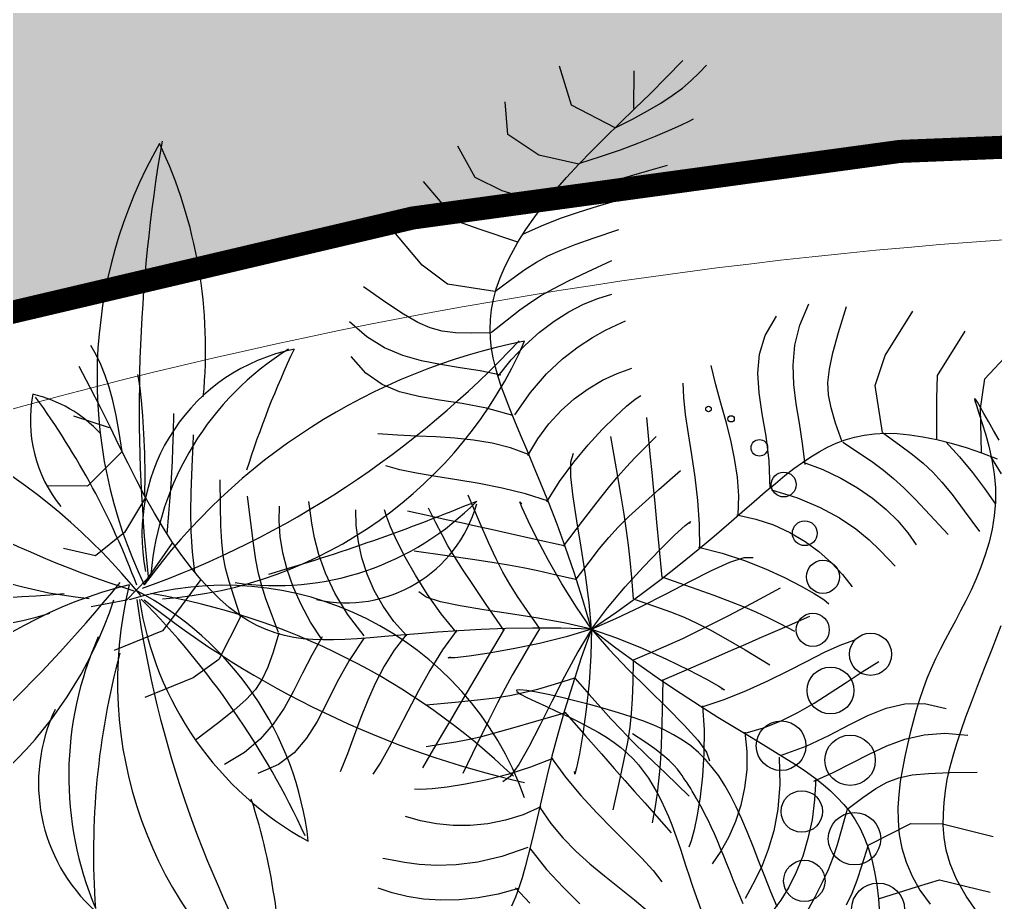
# Model space of a CAD drawing. Header units: millimetres. Extents: x -1030105 to 906887, y -616134 to 1220667.
# Drawn here: x -92935 to -90820, y 567696 to 569609 of the extents above; entities that cross this region are included whole.
import ezdxf

# ---------------------------------------------------------------- set-up
doc = ezdxf.new("R2010")
doc.units = ezdxf.units.MM
doc.header["$MEASUREMENT"] = 0
doc.linetypes.add('DASHED', pattern=[0.75, 0.5, -0.25])
doc.layers.add('A-Furniture', color=143, linetype='Continuous')
doc.layers.add('A-Tree', color=98, linetype='Continuous')
doc.layers.add('A-Wall', color=6, linetype='Continuous', lineweight=9)

# ---------------------------------------------------------------- blocks, each defined once
blk = doc.blocks.new('CAY8')
at = {"color": 0, "linetype": 'ByBlock'}
for p, q in [((-571.53, 468.72), (-562.77, 484.66)), ((-547.9, 478.76), (-544.18, 486.08)), ((-552.24, 471.48), (-547.9, 478.76)), ((-580.17, 453.55), (-571.53, 468.72)), ((-557.34, 464.08), (-552.24, 471.48)), ((-589.43, 438.98), (-596.9, 467.08)), ((-563.36, 456.44), (-557.34, 464.08)), ((-636.57, 428.62), (-653.56, 455.29)), ((-588.61, 439.06), (-580.17, 453.55)), ((-570.42, 448.43), (-563.36, 456.44)), ((-578.67, 439.91), (-570.42, 448.43)), ((-596.79, 425.17), (-588.61, 439.06)), ((-588.27, 430.76), (-578.67, 439.91)), ((-550.89, 436.1), (-545.65, 440.69)), ((-545.65, 440.69), (-542.85, 443.44)), ((-599.34, 420.83), (-588.27, 430.76)), ((-558.32, 429.97), (-550.89, 436.1)), ((-599.34, 420.83), (-636.57, 428.62)), ((-604.64, 411.79), (-596.79, 425.17)), ((-578.61, 414.36), (-567.65, 422.63)), ((-567.65, 422.63), (-558.32, 429.97)), ((-678.07, 393.78), (-686.88, 417.78)), ((-612.09, 398.83), (-604.64, 411.79)), ((-590.94, 405.48), (-578.61, 414.36)), ((-604.35, 396.3), (-590.94, 405.48)), ((-565.66, 395.62), (-552.83, 403.51)), ((-650.77, 384.91), (-678.07, 393.78)), ((-619.08, 386.22), (-612.09, 398.83)), ((-618.58, 387.12), (-604.35, 396.3)), ((-575.82, 389.41), (-565.66, 395.62)), ((-619.08, 386.22), (-650.77, 384.91)), ((-625.54, 373.86), (-619.08, 386.22)), ((-584.25, 384.33), (-575.82, 389.41)), ((-599.72, 375.35), (-591.9, 379.82)), ((-591.9, 379.82), (-584.25, 384.33)), ((-574.42, 372.1), (-565.38, 377.42)), ((-565.38, 377.42), (-558.25, 381.82)), ((-693.68, 355.05), (-712.89, 374.89)), ((-631.4, 361.69), (-625.54, 373.86)), ((-619.64, 364.29), (-608.65, 370.35)), ((-608.65, 370.35), (-599.72, 375.35)), ((-584.97, 365.88), (-574.42, 372.1)), ((-633.64, 356.6), (-619.64, 364.29)), ((-596.63, 358.8), (-584.97, 365.88)), ((-670.95, 350.68), (-693.68, 355.05)), ((-636.65, 349.74), (-631.4, 361.69)), ((-609.01, 350.91), (-596.63, 358.8)), ((-636.65, 349.74), (-670.95, 350.68)), ((-641.28, 338.06), (-636.65, 349.74)), ((-621.72, 342.22), (-609.01, 350.91)), ((-697.95, 318.68), (-731.26, 341.59)), ((-634.35, 332.78), (-621.72, 342.22)), ((-592.64, 334.37), (-576.03, 345.52)), ((-351.64, 306), (-340.15, 344.76)), ((-308.55, 301.69), (-297.06, 340.45)), ((-646.51, 322.62), (-634.35, 332.78)), ((-645.27, 326.71), (-641.28, 338.06)), ((-605.48, 325.54), (-592.64, 334.37)), ((-391.03, 313.6), (-390.43, 334.71)), ((-272.64, 308.87), (-259.72, 333.27)), ((-648.61, 315.72), (-645.27, 326.71)), ((-615.5, 318.17), (-605.48, 325.54)), ((-421.54, 311.33), (-419.15, 328.97)), ((-680.23, 317.46), (-697.95, 318.68)), ((-648.61, 315.72), (-680.23, 317.46)), ((-623.62, 311.45), (-615.5, 318.17)), ((-590.78, 307.61), (-574.94, 321)), ((-651.3, 305.16), (-648.61, 315.72)), ((-630.78, 304.52), (-623.62, 311.45)), ((-445.23, 296.57), (-440.7, 313.18)), ((-421.1, 295.19), (-421.54, 311.33)), ((-391.16, 297.27), (-391.03, 313.6)), ((-715.36, 279.03), (-748.67, 301.93)), ((-653.31, 295.07), (-651.3, 305.16)), ((-637.92, 296.57), (-630.78, 304.52)), ((-603.01, 297.09), (-590.78, 307.61)), ((-353.08, 281.6), (-351.64, 306)), ((-269.77, 285.9), (-272.64, 308.87)), ((-654.63, 285.5), (-653.31, 295.07)), ((-645.98, 286.75), (-637.92, 296.57)), ((-612.52, 288.53), (-603.01, 297.09)), ((-577.61, 290.05), (-567.95, 296.07)), ((-445.75, 281.34), (-445.23, 296.57)), ((-418.36, 280.16), (-421.1, 295.19)), ((-390.53, 284.53), (-391.16, 297.27)), ((-304.24, 284.47), (-308.55, 301.69)), ((-655.88, 274.22), (-645.98, 286.75)), ((-620.19, 281.01), (-612.52, 288.53)), ((-587.18, 282.69), (-577.61, 290.05)), ((-275.46, 291.78), (-276.22, 291.99)), ((-276.22, 291.99), (-275.57, 290.51)), ((-275.57, 290.51), (-273.44, 287.2)), ((-273.44, 290.06), (-275.46, 291.78)), ((-270.29, 287.04), (-273.44, 290.06)), ((-273.44, 287.2), (-270.09, 282.21)), ((-266.18, 282.92), (-270.29, 287.04)), ((-655.27, 276.49), (-654.63, 285.5)), ((-626.89, 273.62), (-620.19, 281.01)), ((-596.56, 274.03), (-587.18, 282.69)), ((-443.08, 266.85), (-445.75, 281.34)), ((-413.87, 265.87), (-418.36, 280.16)), ((-388.87, 274.17), (-390.53, 284.53)), ((-337.84, 247.95), (-353.08, 281.6)), ((-296.12, 253.86), (-304.24, 284.47)), ((-270.09, 282.21), (-265.84, 275.77)), ((-260.07, 253), (-269.77, 285.9)), ((-261.23, 277.9), (-266.18, 282.92)), ((-692.59, 270.12), (-715.36, 279.03)), ((-655.88, 274.22), (-692.59, 270.12)), ((-655.26, 267.99), (-655.27, 276.49)), ((-633.5, 265.45), (-626.89, 273.62)), ((-605.6, 264.08), (-596.56, 274.03)), ((-565.25, 267.87), (-558.04, 274.14)), ((-558.04, 274.14), (-552.38, 278.94)), ((-385.89, 265.01), (-388.87, 274.17)), ((-265.84, 275.77), (-261.02, 268.1)), ((-255.59, 272.19), (-261.23, 277.9)), ((-249.4, 265.97), (-255.59, 272.19)), ((-654.62, 259.95), (-655.26, 267.99)), ((-640.91, 255.59), (-633.5, 265.45)), ((-573.55, 259.87), (-565.25, 267.87)), ((-438.04, 252.48), (-443.08, 266.85)), ((-408.17, 251.93), (-413.87, 265.87)), ((-381.31, 255.85), (-385.89, 265.01)), ((-261.02, 268.1), (-255.94, 259.43)), ((-653.4, 252.3), (-654.62, 259.95)), ((-614.21, 252.85), (-605.6, 264.08)), ((-582.5, 249.94), (-573.55, 259.87)), ((-472.02, 249.74), (-479.48, 262.94)), ((-255.94, 259.43), (-250.94, 249.99)), ((-734.76, 243.92), (-754.65, 251.02)), ((-651.63, 244.98), (-653.4, 252.3)), ((-649.99, 243.12), (-640.91, 255.59)), ((-622.24, 240.38), (-614.21, 252.85)), ((-591.64, 237.84), (-582.5, 249.94)), ((-464.39, 236.88), (-472.02, 249.74)), ((-431.43, 237.58), (-438.04, 252.48)), ((-401.81, 237.97), (-408.17, 251.93)), ((-374.83, 245.49), (-381.31, 255.85)), ((-335.49, 248.07), (-326.73, 250.25)), ((-326.73, 250.25), (-317.22, 251.94)), ((-317.22, 251.94), (-307, 253.14)), ((-307, 253.14), (-296.12, 253.86)), ((-296.12, 253.86), (-284.64, 254.07)), ((-288.91, 253.99), (-275.49, 245.56)), ((-284.64, 254.07), (-272.61, 253.79)), ((-272.61, 253.79), (-260.07, 253)), ((-260.07, 253), (-247.08, 251.69)), ((-252.62, 252.25), (-240.98, 241.31)), ((-250.94, 249.99), (-246.34, 240)), ((-719.27, 238.75), (-734.76, 243.92)), ((-650.17, 242.56), (-664.97, 238.27)), ((-649.36, 237.93), (-651.63, 244.98)), ((-547.86, 238.09), (-537.98, 245.06)), ((-493.37, 233.62), (-496.72, 244.28)), ((-366.19, 232.74), (-374.83, 245.49)), ((-357.92, 238.81), (-351.02, 242.33)), ((-351.02, 242.33), (-343.57, 245.43)), ((-343.57, 245.43), (-335.49, 248.07)), ((-337.84, 247.95), (-322.86, 242.4)), ((-322.86, 242.4), (-311.03, 237.77)), ((-275.49, 245.56), (-262.61, 236.47)), ((-706.96, 235.41), (-719.27, 238.75)), ((-696.59, 233.79), (-706.96, 235.41)), ((-676.83, 235.32), (-686.96, 233.79)), ((-664.97, 238.27), (-676.83, 235.32)), ((-646.62, 231.1), (-649.36, 237.93)), ((-629.6, 226.66), (-622.24, 240.38)), ((-600.52, 223.34), (-591.64, 237.84)), ((-557.39, 229.96), (-547.86, 238.09)), ((-456.83, 224.18), (-464.39, 236.88)), ((-424.07, 221.54), (-431.43, 237.58)), ((-395.32, 223.6), (-401.81, 237.97)), ((-370.33, 230.53), (-364.33, 234.87)), ((-364.33, 234.87), (-357.92, 238.81)), ((-311.03, 237.77), (-301.26, 233.44)), ((-262.61, 236.47), (-250.42, 227.07)), ((-246.34, 240), (-242.46, 229.69)), ((-686.96, 233.79), (-696.59, 233.79)), ((-643.45, 224.42), (-646.62, 231.1)), ((-636.15, 211.74), (-629.6, 226.66)), ((-566.4, 220.71), (-557.39, 229.96)), ((-529.13, 222.62), (-525.8, 226.45)), ((-488.43, 221.32), (-493.37, 233.62)), ((-375.99, 225.81), (-370.33, 230.53)), ((-365.59, 232.73), (-350.93, 227.95)), ((-350.93, 227.95), (-339.26, 223.95)), ((-301.26, 233.44), (-292.46, 228.77)), ((-292.46, 228.77), (-283.56, 223.12)), ((-250.42, 227.07), (-239.08, 217.74)), ((-242.46, 229.69), (-239.57, 219.24)), ((-742.03, 214.2), (-758.06, 221.92)), ((-639.87, 217.81), (-643.45, 224.42)), ((-608.69, 206.22), (-600.52, 223.34)), ((-574.73, 210.37), (-566.4, 220.71)), ((-534.18, 215.52), (-529.13, 222.62)), ((-482.34, 207.59), (-488.43, 221.32)), ((-449.59, 211.47), (-456.83, 224.18)), ((-416.77, 203.72), (-424.07, 221.54)), ((-389.24, 208.43), (-395.32, 223.6)), ((-386.54, 215.29), (-381.36, 220.73)), ((-381.36, 220.73), (-375.99, 225.81)), ((-339.26, 223.95), (-329.45, 220.19)), ((-329.45, 220.19), (-320.35, 216.1)), ((-283.56, 223.12), (-273.46, 215.87)), ((-239.57, 219.24), (-237.62, 208.76)), ((-726.54, 209.63), (-742.03, 214.2)), ((-650.48, 212.03), (-666.16, 210.3)), ((-634.19, 213.12), (-650.48, 212.03)), ((-635.85, 211.17), (-639.87, 217.81)), ((-540.47, 205.58), (-534.18, 215.52)), ((-442.93, 198.57), (-449.59, 211.47)), ((-391.62, 209.41), (-386.54, 215.29)), ((-320.35, 216.1), (-310.83, 211.13)), ((-273.46, 215.87), (-261.09, 206.39)), ((-711.4, 207.6), (-726.54, 209.63)), ((-696.42, 207.45), (-711.4, 207.6)), ((-681.41, 208.56), (-696.42, 207.45)), ((-666.16, 210.3), (-681.41, 208.56)), ((-631.34, 204.34), (-635.85, 211.17)), ((-626.3, 197.21), (-631.34, 204.34)), ((-615.71, 186.24), (-608.69, 206.22)), ((-582.19, 198.96), (-574.73, 210.37)), ((-547.55, 193.22), (-540.47, 205.58)), ((-510.75, 195.28), (-516.83, 211.26)), ((-475.56, 192.61), (-482.34, 207.59)), ((-396.71, 203.02), (-391.62, 209.41)), ((-391.16, 209.87), (-374.94, 208.25)), ((-374.94, 208.25), (-359.63, 205.5)), ((-359.63, 205.5), (-345.28, 201.71)), ((-310.83, 211.13), (-299.75, 204.73)), ((-299.75, 204.73), (-285.96, 196.35)), ((-261.09, 206.39), (-245.35, 194.04)), ((-237.62, 208.76), (-236.5, 198.3)), ((-735.31, 187.11), (-749.7, 196.55)), ((-620.68, 189.63), (-626.3, 197.21)), ((-588.62, 186.54), (-582.19, 198.96)), ((-512.36, 187.84), (-505.94, 198.9)), ((-437.08, 185.3), (-442.93, 198.57)), ((-410.35, 183.49), (-416.77, 203.72)), ((-401.94, 196.02), (-396.71, 203.02)), ((-345.28, 201.71), (-331.95, 197)), ((-331.95, 197), (-319.69, 191.47)), ((-285.96, 196.35), (-268.33, 185.42)), ((-236.5, 198.3), (-236.12, 187.94)), ((-614.42, 181.47), (-620.68, 189.63)), ((-554.93, 178.85), (-547.55, 193.22)), ((-528.89, 166.65), (-539.81, 189.73)), ((-505.86, 182.43), (-510.75, 195.28)), ((-468.53, 176.58), (-475.56, 192.61)), ((-407.41, 188.32), (-401.94, 196.02)), ((-319.69, 191.47), (-308.55, 185.23)), ((-720.99, 181.91), (-735.31, 187.11)), ((-706.38, 179.97), (-720.99, 181.91)), ((-674.94, 182.01), (-691.15, 180.32)), ((-657.41, 184.05), (-674.94, 182.01)), ((-638.21, 185.48), (-657.41, 184.05)), ((-616.99, 185.33), (-638.21, 185.48)), ((-607.48, 172.6), (-614.42, 181.47)), ((-593.86, 173.12), (-588.62, 186.54)), ((-517.52, 178.71), (-512.36, 187.84)), ((-501.66, 171.37), (-505.86, 182.43)), ((-432.3, 171.5), (-437.08, 185.3)), ((-413.24, 179.85), (-407.41, 188.32)), ((-409.1, 182.55), (-387.93, 182.05)), ((-387.93, 182.05), (-369.12, 179.57)), ((-308.55, 185.23), (-298.6, 178.39)), ((-236.12, 187.94), (-236.37, 177.72)), ((-691.15, 180.32), (-706.38, 179.97)), ((-562.16, 162.91), (-554.93, 178.85)), ((-521.97, 170.32), (-517.52, 178.71)), ((-493.16, 160.01), (-480.82, 178.66)), ((-461.72, 159.69), (-468.53, 176.58)), ((-419.53, 170.52), (-413.24, 179.85)), ((-369.12, 179.57), (-352.59, 175.61)), ((-352.59, 175.61), (-338.25, 170.65)), ((-298.6, 178.39), (-289.88, 171.07)), ((-236.37, 177.72), (-237.13, 167.71)), ((-599.83, 162.89), (-607.48, 172.6)), ((-597.72, 158.75), (-593.86, 173.12)), ((-564.51, 162.63), (-564.23, 169.63)), ((-520.48, 148.74), (-528.89, 166.65)), ((-526.26, 161.5), (-521.97, 170.32)), ((-497.62, 160.72), (-501.66, 171.37)), ((-428.83, 157), (-432.3, 171.5)), ((-426.4, 160.23), (-419.53, 170.52)), ((-338.25, 170.65), (-326.04, 165.21)), ((-237.13, 167.71), (-238.31, 157.98)), ((-641.39, 159.02), (-655.72, 156.66)), ((-626.97, 160.48), (-641.39, 159.02)), ((-612.37, 160.76), (-626.97, 160.48)), ((-597.5, 159.58), (-612.37, 160.76)), ((-591.41, 152.2), (-599.83, 162.89)), ((-568.77, 145.81), (-562.16, 162.91)), ((-561.39, 151.48), (-564.51, 162.63)), ((-530.94, 151.07), (-526.26, 161.5)), ((-502.66, 145.44), (-493.16, 160.01)), ((-493.23, 149.13), (-497.62, 160.72)), ((-455.57, 142.13), (-461.72, 159.69)), ((-433.96, 148.92), (-426.4, 160.23)), ((-326.04, 165.21), (-315.87, 159.79)), ((-315.87, 159.79), (-307.68, 154.87)), ((-940.31, 145.77), (-946.12, 151.56)), ((-670.05, 153.71), (-684.47, 150.44)), ((-655.72, 156.66), (-670.05, 153.71)), ((-582.27, 140.45), (-591.41, 152.2)), ((-555.64, 136.98), (-561.39, 151.48)), ((-536.56, 137.86), (-530.94, 151.07)), ((-429.69, 156.95), (-414.82, 157.72)), ((-414.82, 157.72), (-400.44, 156.89)), ((-400.44, 156.89), (-386.64, 154.61)), ((-386.64, 154.61), (-373.49, 151.03)), ((-373.49, 151.03), (-361.08, 146.31)), ((-307.68, 154.87), (-301.37, 150.97)), ((-238.31, 157.98), (-239.79, 148.59)), ((-934.72, 139.39), (-940.31, 145.77)), ((-699.05, 147.16), (-713.91, 144.14)), ((-684.47, 150.44), (-699.05, 147.16)), ((-574.28, 127.96), (-568.77, 145.81)), ((-513.99, 134.64), (-520.48, 148.74)), ((-509.97, 133.73), (-502.66, 145.44)), ((-487.98, 135.23), (-493.23, 149.13)), ((-442.32, 136.6), (-433.96, 148.92)), ((-361.08, 146.31), (-349.5, 140.6)), ((-239.79, 148.59), (-241.49, 139.57)), ((-929.27, 132.25), (-934.72, 139.39)), ((-903.4, 136.14), (-905.16, 139.66)), ((-900.66, 129.73), (-903.4, 136.14)), ((-572.45, 127.52), (-582.27, 140.45)), ((-548.05, 119.93), (-555.64, 136.98)), ((-543.66, 120.67), (-536.56, 137.86)), ((-472.05, 129.07), (-466.16, 138.46)), ((-466.16, 138.46), (-463.08, 142.62)), ((-463.08, 142.62), (-463.64, 140.44)), ((-450.53, 124.11), (-455.57, 142.13)), ((-451.57, 123.27), (-442.32, 136.6)), ((-349.5, 140.6), (-338.82, 134.05)), ((-241.49, 139.57), (-243.31, 130.89)), ((-938.06, 120.19), (-950.52, 133.45)), ((-923.86, 124.17), (-929.27, 132.25)), ((-897.13, 120.78), (-900.66, 129.73)), ((-610.22, 129.13), (-628.39, 127.87)), ((-591.63, 129.56), (-610.22, 129.13)), ((-572.93, 128.77), (-591.63, 129.56)), ((-515.73, 123.7), (-509.97, 133.73)), ((-508.83, 122.97), (-513.99, 134.64)), ((-481.34, 117.67), (-487.98, 135.23)), ((-479.93, 115.54), (-472.05, 129.07)), ((-415.73, 126.57), (-408.98, 128.46)), ((-338.82, 134.05), (-329.14, 126.81)), ((-243.31, 130.89), (-245.22, 122.47)), ((-212.09, 109.65), (-210.11, 128.31)), ((-918.42, 114.98), (-923.86, 124.17)), ((-893.03, 109.64), (-897.13, 120.78)), ((-690.31, 121.87), (-701.49, 121.98)), ((-677.09, 122.77), (-690.31, 121.87)), ((-662.15, 124.32), (-677.09, 122.77)), ((-645.81, 126.14), (-662.15, 124.32)), ((-628.39, 127.87), (-645.81, 126.14)), ((-591.41, 118.34), (-594.41, 122.55)), ((-594.41, 122.55), (-592.51, 121.36)), ((-562.01, 113.35), (-572.45, 127.52)), ((-520.61, 114.13), (-515.73, 123.7)), ((-504.41, 112.37), (-508.83, 122.97)), ((-461.83, 108.96), (-451.57, 123.27)), ((-451.72, 125.14), (-433.05, 125.42)), ((-433.05, 125.42), (-414.74, 124.42)), ((-425.37, 120.15), (-415.73, 126.57)), ((-414.74, 124.42), (-397.34, 122.47)), ((-397.34, 122.47), (-381.4, 119.88)), ((-245.22, 122.47), (-247.14, 114.24)), ((-926.3, 107.28), (-938.06, 120.19)), ((-912.87, 104.49), (-918.42, 114.98)), ((-866.73, 103.18), (-870.26, 117.82)), ((-620.25, 99.32), (-634.17, 116.82)), ((-584.29, 109.84), (-591.41, 118.34)), ((-550.99, 97.82), (-562.01, 113.35)), ((-552.8, 98.34), (-543.66, 120.67)), ((-539.41, 101.13), (-548.05, 119.93)), ((-525.26, 103.83), (-520.61, 114.13)), ((-488.98, 98.99), (-479.93, 115.54)), ((-472.8, 95.08), (-481.34, 117.67)), ((-437.38, 110.21), (-425.37, 120.15)), ((-381.4, 119.88), (-367.46, 116.98)), ((-367.46, 116.98), (-356.06, 114.06)), ((-356.06, 114.06), (-347.75, 111.45)), ((-247.14, 114.24), (-249, 106.14)), ((-915.13, 94.78), (-926.3, 107.28)), ((-888.55, 96.66), (-893.03, 109.64)), ((-849.34, 97.83), (-851.31, 105.97)), ((-573.87, 98.17), (-584.29, 109.84)), ((-500.14, 101.5), (-504.41, 112.37)), ((-473.19, 93.68), (-461.83, 108.96)), ((-451.25, 97.72), (-437.38, 110.21)), ((-400.9, 93.94), (-382.33, 111.45)), ((-347.75, 111.45), (-343.07, 109.47)), ((-249, 106.14), (-250.76, 98.09)), ((-213.87, 93.1), (-212.09, 109.65)), ((-907.13, 92.54), (-912.87, 104.49)), ((-863.96, 91.6), (-866.73, 103.18)), ((-652.65, 89.67), (-661.18, 99.19)), ((-609.32, 85.79), (-620.25, 99.32)), ((-552.2, 98.62), (-576.33, 97.48)), ((-560.92, 84.44), (-573.87, 98.17)), ((-530.48, 81.38), (-539.41, 101.13)), ((-530.32, 91.6), (-525.26, 103.83)), ((-495.45, 88.97), (-500.14, 101.5)), ((-498.38, 80.51), (-488.98, 98.99)), ((-250.76, 98.09), (-252.33, 90.03)), ((-915.31, 93.97), (-944.35, 95.55)), ((-904.45, 82.71), (-915.13, 94.78)), ((-901.11, 78.94), (-907.13, 92.54)), ((-883.92, 82.19), (-888.55, 96.66)), ((-861.73, 82.01), (-863.96, 91.6)), ((-847.07, 87.58), (-849.34, 97.83)), ((-659.22, 93.5), (-676.3, 92.65)), ((-645.5, 94.17), (-659.22, 93.5)), ((-633.68, 94.75), (-645.5, 94.17)), ((-622.3, 95.3), (-633.68, 94.75)), ((-609.92, 95.89), (-622.3, 95.3)), ((-595.08, 96.6), (-609.92, 95.89)), ((-576.33, 97.48), (-595.08, 96.6)), ((-539.44, 80.85), (-550.99, 97.82)), ((-536.44, 76.24), (-530.32, 91.6)), ((-485.76, 77.45), (-473.19, 93.68)), ((-473.25, 95.56), (-449.19, 93.77)), ((-466.46, 83.68), (-451.25, 97.72)), ((-449.19, 93.77), (-430.65, 92.32)), ((-430.65, 92.32), (-416.35, 91.07)), ((-416.35, 91.07), (-404.99, 89.84)), ((-415.33, 80.4), (-400.9, 93.94)), ((-368.07, 85.52), (-354.75, 96.24)), ((-215.43, 78.34), (-213.87, 93.1)), ((-844.41, 75.63), (-847.07, 87.58)), ((-690.9, 84.46), (-693.52, 88.82)), ((-685.71, 77.47), (-690.9, 84.46)), ((-645.56, 81.94), (-652.65, 89.67)), ((-600.45, 75.22), (-609.32, 85.79)), ((-546.25, 69.8), (-560.92, 84.44)), ((-489.74, 73.42), (-495.45, 88.97)), ((-482.49, 69.09), (-466.46, 83.68)), ((-404.99, 89.84), (-395.27, 88.48)), ((-395.27, 88.48), (-385.92, 86.84)), ((-385.92, 86.84), (-375.64, 84.76)), ((-378.77, 76.91), (-368.07, 85.52)), ((-375.64, 84.76), (-363.14, 82.07)), ((-326.24, 80.84), (-317.13, 87.32)), ((-252.33, 90.03), (-253.68, 81.89)), ((-901.11, 78.94), (-920.03, 45.94)), ((-894.15, 71.11), (-904.45, 82.71)), ((-879.33, 66.59), (-883.92, 82.19)), ((-859.81, 73.35), (-861.73, 82.01)), ((-841.29, 62.35), (-844.41, 75.63)), ((-816.81, 58.6), (-822.28, 77.84)), ((-748.84, 72.89), (-751.65, 79.75)), ((-711.41, 71.43), (-714.98, 82.98)), ((-678.2, 68.41), (-685.71, 77.47)), ((-638.95, 75.11), (-645.56, 81.94)), ((-536.84, 75.82), (-553.39, 75.19)), ((-527.4, 62.34), (-539.44, 80.85)), ((-522.07, 61.47), (-530.48, 81.38)), ((-507.31, 61.22), (-498.38, 80.51)), ((-499.64, 60.28), (-485.76, 77.45)), ((-426.74, 69.87), (-415.33, 80.4)), ((-388, 69.49), (-378.77, 76.91)), ((-336.4, 72.34), (-326.24, 80.84)), ((-304.3, 65.52), (-294.06, 76.69)), ((-253.68, 81.89), (-254.73, 73.61)), ((-216.77, 65.09), (-215.43, 78.34)), ((-884.13, 60.01), (-894.15, 71.11)), ((-857.97, 64.53), (-859.81, 73.35)), ((-790.79, 52.1), (-798.63, 71.3)), ((-770.01, 59.2), (-772.76, 70.25)), ((-745.1, 64.09), (-748.84, 72.89)), ((-706.62, 59.85), (-711.41, 71.43)), ((-668.63, 57.86), (-678.2, 68.41)), ((-631.89, 68.31), (-638.95, 75.11)), ((-617.97, 69.86), (-637.61, 67.39)), ((-623.42, 60.63), (-631.89, 68.31)), ((-602.55, 71.68), (-617.97, 69.86)), ((-589.86, 72.98), (-602.55, 71.68)), ((-592.68, 66.64), (-600.45, 75.22)), ((-578.42, 73.91), (-589.86, 72.98)), ((-566.75, 74.6), (-578.42, 73.91)), ((-553.39, 75.19), (-566.75, 74.6)), ((-530.66, 55.35), (-546.25, 69.8)), ((-498.82, 54.94), (-482.49, 69.09)), ((-489.22, 73.18), (-472.71, 72.1)), ((-472.71, 72.1), (-459.52, 71.06)), ((-459.52, 71.06), (-448.29, 69.83)), ((-448.29, 69.83), (-437.69, 68.14)), ((-437.69, 68.14), (-426.36, 65.76)), ((-436.25, 61.35), (-426.74, 69.87)), ((-396.88, 62.36), (-388, 69.49)), ((-347.58, 62.31), (-336.4, 72.34)), ((-254.73, 73.61), (-255.5, 65.18)), ((-874.99, 50.22), (-879.33, 66.59)), ((-855.98, 54.49), (-857.97, 64.53)), ((-837.6, 48.13), (-841.29, 62.35)), ((-740.07, 53.73), (-745.1, 64.09)), ((-637.61, 67.39), (-662.93, 64.14)), ((-612.59, 51.21), (-623.42, 60.63)), ((-585.09, 59.04), (-592.68, 66.64)), ((-514.94, 42.21), (-527.4, 62.34)), ((-514.94, 42.21), (-522.07, 61.47)), ((-514.94, 42.21), (-507.31, 61.22)), ((-444.95, 53.87), (-436.25, 61.35)), ((-426.36, 65.76), (-412.97, 62.43)), ((-412.97, 62.43), (-396.17, 57.9)), ((-406.54, 54.61), (-396.88, 62.36)), ((-359.73, 51.23), (-347.58, 62.31)), ((-314.17, 54.29), (-304.3, 65.52)), ((-255.5, 65.18), (-256.01, 56.58)), ((-217.87, 53.03), (-216.77, 65.09)), ((-874.29, 49.47), (-884.13, 60.01)), ((-853.61, 42.16), (-855.98, 54.49)), ((-812.38, 43.65), (-816.81, 58.6)), ((-765.98, 47.82), (-770.01, 59.2)), ((-733.38, 42.15), (-740.07, 53.73)), ((-700.61, 48.42), (-706.62, 59.85)), ((-657.25, 46.4), (-668.63, 57.86)), ((-576.74, 51.44), (-585.09, 59.04)), ((-514.94, 42.21), (-530.66, 55.35)), ((-514.94, 42.21), (-499.64, 60.28)), ((-514.94, 42.21), (-498.82, 54.94)), ((-453.98, 46.46), (-444.95, 53.87)), ((-418.14, 45.31), (-406.54, 54.61)), ((-396.17, 57.9), (-374.63, 51.93)), ((-323.92, 43.18), (-314.17, 54.29)), ((-266.13, 50.3), (-251.48, 54.51)), ((-256.01, 56.58), (-256.28, 47.81)), ((-251.48, 54.51), (-234.29, 55.34)), ((-218.7, 41.88), (-217.87, 53.03)), ((-920.03, 45.94), (-950.64, 38.02)), ((-874.29, 49.47), (-882.84, 18.93)), ((-864.53, 39.51), (-874.29, 49.47)), ((-833.26, 33.37), (-837.6, 48.13)), ((-784.56, 37.21), (-790.79, 52.1)), ((-760.64, 36.22), (-765.98, 47.82)), ((-693.34, 37.31), (-700.61, 48.42)), ((-644.32, 34.6), (-657.25, 46.4)), ((-598.44, 39.14), (-612.59, 51.21)), ((-566.67, 42.85), (-576.74, 51.44)), ((-464.45, 38.12), (-453.98, 46.46)), ((-432.79, 33.57), (-418.14, 45.31)), ((-372.81, 39.59), (-359.73, 51.23)), ((-279.09, 43.29), (-266.13, 50.3)), ((-256.28, 47.81), (-256.32, 38.87)), ((-854.77, 30.18), (-864.53, 39.51)), ((-850.62, 26.47), (-853.61, 42.16)), ((-808.47, 31.85), (-812.38, 43.65)), ((-724.7, 29.72), (-733.38, 42.15)), ((-580.03, 23.55), (-598.44, 39.14)), ((-557, 39.53), (-578.54, 37.15)), ((-553.96, 32.28), (-566.67, 42.85)), ((-535.46, 41.39), (-557, 39.53)), ((-514.94, 42.21), (-537.94, 36.58)), ((-514.94, 42.21), (-535.46, 41.39)), ((-514.94, 42.21), (-532.29, 31.32)), ((-514.94, 42.21), (-520.5, 22.44)), ((-514.94, 42.21), (-516.69, 18.59)), ((-514.94, 42.21), (-509.94, 22.34)), ((-514.94, 42.21), (-497.85, 30.81)), ((-514.94, 42.21), (-494.5, 40.82)), ((-514.94, 42.21), (-493.02, 33.25)), ((-494.5, 40.82), (-473.39, 38.29)), ((-477.47, 27.89), (-464.45, 38.12)), ((-473.39, 38.29), (-452.92, 35.07)), ((-386.77, 27.89), (-372.81, 39.59)), ((-333.77, 32.36), (-323.92, 43.18)), ((-291.2, 34.05), (-279.09, 43.29)), ((-256.32, 38.87), (-256.15, 29.75)), ((-230.13, 36.54), (-212.62, 39.72)), ((-219.26, 31.36), (-218.7, 41.88)), ((-828.19, 18.44), (-833.26, 33.37)), ((-804.58, 22.05), (-808.47, 31.85)), ((-779.36, 25.52), (-784.56, 37.21)), ((-753.97, 24.54), (-760.64, 36.22)), ((-684.81, 26.69), (-693.34, 37.31)), ((-644.79, 32.27), (-651.36, 34.71)), ((-633.22, 31.8), (-644.79, 32.27)), ((-630.1, 23.03), (-644.32, 34.6)), ((-617.65, 32.79), (-633.22, 31.8)), ((-599.09, 34.74), (-617.65, 32.79)), ((-578.54, 37.15), (-599.09, 34.74)), ((-559.26, 30.85), (-578.97, 25.11)), ((-537.94, 36.58), (-559.26, 30.85)), ((-553.67, 31.77), (-558.19, 15.84)), ((-532.29, 31.32), (-550.86, 20.95)), ((-497.85, 30.81), (-479.34, 19.65)), ((-493.02, 33.25), (-472.41, 25.35)), ((-452.92, 35.07), (-434.38, 31.57)), ((-451.64, 18.47), (-432.79, 33.57)), ((-434.38, 31.57), (-419.08, 28.26)), ((-343.98, 22.04), (-333.77, 32.36)), ((-303.32, 23.16), (-291.2, 34.05)), ((-258.79, 23.89), (-245.34, 31.13)), ((-245.34, 31.13), (-230.13, 36.54)), ((-219.51, 21.36), (-219.26, 31.36)), ((-845.03, 21.49), (-854.77, 30.18)), ((-774.58, 15.91), (-779.36, 25.52)), ((-745.95, 12.89), (-753.97, 24.54)), ((-713.65, 16.79), (-724.7, 29.72)), ((-674.98, 16.73), (-684.81, 26.69)), ((-614.84, 12.27), (-630.1, 23.03)), ((-578.97, 25.11), (-597.14, 19.43)), ((-580.11, 24.21), (-586.48, 0.91)), ((-477.54, 27.31), (-473.47, 11.29)), ((-472.41, 25.35), (-453.09, 18.41)), ((-419.08, 28.26), (-408.33, 25.56)), ((-408.33, 25.56), (-403.42, 23.92)), ((-403.42, 23.92), (-405.67, 23.77)), ((-401.56, 16.62), (-386.77, 27.89)), ((-316.31, 11.2), (-303.32, 23.16)), ((-270.99, 15.2), (-258.79, 23.89)), ((-256.15, 29.75), (-255.8, 20.44)), ((-882.84, 18.93), (-899.71, -4.3)), ((-845.03, 21.49), (-856.53, -10.84)), ((-835.35, 13.48), (-845.03, 21.49)), ((-822.29, 3.73), (-828.19, 18.44)), ((-800.21, 13.1), (-804.58, 22.05)), ((-769.62, 7.25), (-774.58, 15.91)), ((-699.89, 3.72), (-713.65, 16.79)), ((-663.83, 7.61), (-674.98, 16.73)), ((-597.14, 19.43), (-613.85, 13.88)), ((-550.86, 20.95), (-569.32, 11.53)), ((-558.19, 15.84), (-561.76, 2.94)), ((-520.5, 22.44), (-525.39, 1.38)), ((-516.69, 18.59), (-517.83, -3.45)), ((-509.94, 22.34), (-505.82, 1.48)), ((-479.34, 19.65), (-460.51, 8.92)), ((-453.09, 18.41), (-435.05, 12.32)), ((-451.32, 19.05), (-445.59, -4.39)), ((-417.14, 6.26), (-401.56, 16.62)), ((-354.79, 12.38), (-343.98, 22.04)), ((-282.49, 5.48), (-270.99, 15.2)), ((-255.8, 20.44), (-255.28, 10.93)), ((-219.41, 11.78), (-219.51, 21.36)), ((-825.79, 6.17), (-835.35, 13.48)), ((-794.86, 3.85), (-800.21, 13.1)), ((-736.57, 1.39), (-745.95, 12.89)), ((-651.36, -0.51), (-663.83, 7.61)), ((-629.18, 8.53), (-643.18, 3.47)), ((-613.85, 13.88), (-629.18, 8.53)), ((-615.19, 13.81), (-621.71, -3.73)), ((-569.32, 11.53), (-586.37, 3.46)), ((-473.47, 11.29), (-470.37, -1.58)), ((-460.51, 8.92), (-442.47, -1.21)), ((-435.05, 12.32), (-418.27, 6.99)), ((-416.53, 7.71), (-410.5, -9.96)), ((-366.43, 3.56), (-354.79, 12.38)), ((-331, -1.25), (-316.31, 11.2)), ((-255.28, 10.93), (-254.58, 1.24)), ((-234.11, 3.3), (-218.54, 8.22)), ((-218.94, 2.56), (-219.41, 11.78)), ((-218.54, 8.22), (-198.28, 14.18)), ((-816.37, -0.4), (-825.79, 6.17)), ((-788, -6.85), (-794.86, 3.85)), ((-763.89, -1.56), (-769.62, 7.25)), ((-725.8, -9.84), (-736.57, 1.39)), ((-683.06, -9.12), (-699.89, 3.72)), ((-643.18, 3.47), (-655.94, -1.23)), ((-586.37, 3.46), (-600.69, -2.85)), ((-586.48, 0.91), (-591.43, -17.2)), ((-561.76, 2.94), (-564.71, -8.36)), ((-517.55, 2.03), (-531.54, -6.79)), ((-525.39, 1.38), (-529.78, -19.84)), ((-516.98, 2.14), (-503.23, -7.07)), ((-505.82, 1.48), (-502.57, -18.99)), ((-418.27, 6.99), (-402.73, 2.31)), ((-402.73, 2.31), (-388.42, -1.83)), ((-379.16, -4.22), (-366.43, 3.56)), ((-293.8, -4.89), (-282.49, 5.48)), ((-254.58, 1.24), (-253.58, -8.6)), ((-246.04, -1.23), (-234.11, 3.3)), ((-218.05, -6.4), (-218.94, 2.56)), ((-899.71, -4.3), (-925.26, -5.25)), ((-816.37, -0.4), (-827.79, -29.94)), ((-807.15, -6.22), (-816.37, -0.4)), ((-798.18, -11.25), (-807.15, -6.22)), ((-779.15, -20.14), (-788, -6.85)), ((-756.8, -11.65), (-763.89, -1.56)), ((-667.55, -5.51), (-678.13, -9.37)), ((-655.94, -1.23), (-667.55, -5.51)), ((-652.08, -0.04), (-657.8, -13.82)), ((-621.71, -3.73), (-627.05, -21.55)), ((-610.98, -6.99), (-615.91, -8.54)), ((-615.91, -8.54), (-614.18, -7.1)), ((-600.69, -2.85), (-610.98, -6.99)), ((-531.54, -6.79), (-542.82, -13.71)), ((-517.83, -3.45), (-518.46, -23.97)), ((-503.23, -7.07), (-492.06, -14.45)), ((-470.37, -1.58), (-468.08, -12.64)), ((-445.59, -4.39), (-441.23, -22.47)), ((-442.47, -1.21), (-426.3, -10.54)), ((-388.42, -1.83), (-375.33, -5.53)), ((-379.47, -3.41), (-374.15, -17.32)), ((-375.33, -5.53), (-363.43, -8.89)), ((-348.26, -13.6), (-331, -1.25)), ((-305.47, -15.51), (-293.8, -4.89)), ((-263.17, -11.67), (-255.37, -6.01)), ((-255.37, -6.01), (-246.04, -1.23)), ((-216.72, -15.18), (-218.05, -6.4)), ((-856.53, -10.84), (-867.7, -31.11)), ((-789.49, -15.47), (-798.18, -11.25)), ((-747.75, -24.14), (-756.8, -11.65)), ((-713.63, -20.68), (-725.8, -9.84)), ((-687.82, -12.8), (-696.76, -15.8)), ((-682.6, -10.61), (-689.29, -30.75)), ((-678.13, -9.37), (-687.82, -12.8)), ((-657.8, -13.82), (-662.04, -27.79)), ((-564.71, -8.36), (-567.36, -19.53)), ((-542.82, -13.71), (-552.63, -19.31)), ((-523.18, -14.94), (-533.8, -15.41)), ((-511.78, -14.61), (-523.18, -14.94)), ((-500.08, -14.44), (-511.78, -14.61)), ((-488.6, -14.45), (-500.08, -14.44)), ((-492.06, -14.45), (-482.22, -20.75)), ((-477.73, -14.63), (-488.6, -14.45)), ((-467.51, -15.04), (-477.73, -14.63)), ((-468.08, -12.64), (-466.4, -23.25)), ((-457.89, -15.72), (-467.51, -15.04)), ((-426.3, -10.54), (-413.13, -18.89)), ((-410.5, -9.96), (-405.79, -27.68)), ((-363.43, -8.89), (-352.61, -11.98)), ((-352.61, -11.98), (-342.75, -14.91)), ((-348.76, -15.08), (-342.69, -35.37)), ((-342.75, -14.91), (-333.74, -17.73)), ((-270.47, -18.87), (-263.17, -11.67)), ((-253.58, -8.6), (-252.12, -18.53)), ((-781.12, -18.86), (-789.49, -15.47)), ((-779.15, -20.14), (-786.6, -56.32)), ((-773.03, -21.47), (-781.12, -18.86)), ((-765.19, -23.35), (-773.03, -21.47)), ((-720.56, -22.34), (-727.94, -23.7)), ((-712.99, -20.57), (-720.56, -22.34)), ((-714.34, -18.39), (-718.33, -34.22)), ((-705.11, -18.39), (-712.99, -20.57)), ((-696.76, -15.8), (-705.11, -18.39)), ((-627.05, -21.55), (-631.47, -39.22)), ((-591.43, -17.2), (-595.35, -31.53)), ((-567.36, -19.53), (-570.04, -32.01)), ((-552.63, -19.31), (-562.2, -24.18)), ((-556.02, -17.59), (-558.57, -18.55)), ((-558.57, -18.55), (-558.03, -19.59)), ((-558.03, -19.59), (-554.73, -20.73)), ((-550.72, -16.75), (-556.02, -17.59)), ((-554.73, -20.73), (-549.19, -21.97)), ((-543.14, -16.01), (-550.72, -16.75)), ((-549.19, -21.97), (-541.91, -23.3)), ((-533.8, -15.41), (-543.14, -16.01)), ((-529.78, -19.84), (-533.84, -40.13)), ((-502.57, -18.99), (-500.16, -37.7)), ((-482.22, -20.75), (-472.42, -26.72)), ((-448.83, -16.71), (-457.89, -15.72)), ((-440.27, -18.07), (-448.83, -16.71)), ((-441.23, -22.47), (-438.01, -36.46)), ((-432.16, -19.83), (-440.27, -18.07)), ((-424.47, -22.05), (-432.16, -19.83)), ((-417.12, -24.76), (-424.47, -22.05)), ((-413.13, -18.89), (-404.05, -26.08)), ((-374.15, -17.32), (-370.5, -31.25)), ((-333.74, -17.73), (-325.47, -20.54)), ((-325.47, -20.54), (-317.81, -23.41)), ((-318.01, -25.97), (-305.47, -15.51)), ((-278.32, -28.22), (-270.47, -18.87)), ((-252.12, -18.53), (-250.07, -28.48)), ((-214.9, -23.87), (-216.72, -15.18)), ((-827.79, -29.94), (-834.43, -46.41)), ((-757.53, -24.55), (-765.19, -23.35)), ((-750.03, -25.13), (-757.53, -24.55)), ((-742.62, -25.15), (-750.03, -25.13)), ((-747.27, -24.49), (-747.77, -39.89)), ((-735.28, -24.65), (-742.62, -25.15)), ((-727.94, -23.7), (-735.28, -24.65)), ((-662.04, -27.79), (-665.11, -41.96)), ((-572.76, -28.91), (-585.55, -34.09)), ((-562.2, -24.18), (-572.76, -28.91)), ((-541.91, -23.3), (-533.38, -24.72)), ((-517.31, -25.46), (-537.83, -38.15)), ((-533.38, -24.72), (-524.12, -26.24)), ((-524.12, -26.24), (-514.62, -27.85)), ((-518.46, -23.97), (-518.68, -43.01)), ((-517.96, -25.33), (-497.77, -38.59)), ((-514.62, -27.85), (-505.4, -29.56)), ((-505.4, -29.56), (-496.85, -31.37)), ((-472.42, -26.72), (-461.38, -33.13)), ((-466.4, -23.25), (-465.17, -34.76)), ((-452.12, -30.96), (-462.91, -27.65)), ((-410.09, -28.02), (-417.12, -24.76)), ((-403.29, -31.86), (-410.09, -28.02)), ((-405.79, -27.68), (-402.27, -44.83)), ((-404.05, -26.08), (-400.17, -31.91)), ((-317.81, -23.41), (-310.65, -26.43)), ((-317.24, -23.7), (-313.76, -39.62)), ((-310.65, -26.43), (-303.88, -29.67)), ((-303.88, -29.67), (-297.38, -33.21)), ((-287.77, -40.39), (-278.32, -28.22)), ((-250.07, -28.48), (-247.27, -38.42)), ((-212.57, -32.55), (-214.9, -23.87)), ((-867.7, -31.11), (-892.5, -43.25)), ((-718.33, -34.22), (-721.53, -49.67)), ((-689.29, -30.75), (-693.87, -49.46)), ((-585.55, -34.09), (-601.8, -40.3)), ((-595.35, -31.53), (-598.61, -43.49)), ((-570.04, -32.01), (-573.08, -47.24)), ((-500.16, -37.7), (-498.59, -53.27)), ((-496.85, -31.37), (-489, -33.31)), ((-489, -33.31), (-481.77, -35.41)), ((-481.77, -35.41), (-475.08, -37.7)), ((-475.08, -37.7), (-468.85, -40.23)), ((-465.17, -34.76), (-464.2, -48.52)), ((-461.38, -33.13), (-447.84, -40.72)), ((-443.23, -34.14), (-452.12, -30.96)), ((-436.02, -37.15), (-443.23, -34.14)), ((-438.01, -36.46), (-435.66, -47.65)), ((-430.27, -39.96), (-436.02, -37.15)), ((-396.68, -36.3), (-403.29, -31.86)), ((-390.18, -41.4), (-396.68, -36.3)), ((-370.5, -31.25), (-368.4, -45.08)), ((-342.69, -35.37), (-339.24, -54.03)), ((-297.38, -33.21), (-291.15, -37.13)), ((-291.15, -37.13), (-285.17, -41.49)), ((-237.25, -37.75), (-213.6, -31.58)), ((-213.6, -31.58), (-173.19, -30.53)), ((-209.59, -41.32), (-212.57, -32.55)), ((-747.77, -39.89), (-748.62, -52.08)), ((-665.11, -41.96), (-667.3, -56.32)), ((-631.47, -39.22), (-635.21, -56.32)), ((-601.8, -40.3), (-622.74, -48.13)), ((-598.61, -43.49), (-601.6, -54.48)), ((-537.83, -38.15), (-553.67, -47.88)), ((-533.84, -40.13), (-537.72, -58.39)), ((-518.68, -43.01), (-518.56, -60.62)), ((-497.77, -38.59), (-482.07, -48.9)), ((-468.85, -40.23), (-463.02, -43.02)), ((-463.02, -43.02), (-457.49, -46.11)), ((-447.84, -40.72), (-430.5, -50.27)), ((-425.76, -42.55), (-430.27, -39.96)), ((-422.29, -44.87), (-425.76, -42.55)), ((-419.63, -46.91), (-422.29, -44.87)), ((-402.27, -44.83), (-399.8, -60.79)), ((-383.73, -47.17), (-390.18, -41.4)), ((-368.4, -45.08), (-367.73, -58.69)), ((-313.76, -39.62), (-311.65, -55.04)), ((-287.59, -40.95), (-287.61, -56.38)), ((-285.17, -41.49), (-279.44, -46.37)), ((-264.54, -62.65), (-237.25, -37.75)), ((-247.27, -38.42), (-243.56, -48.27)), ((-205.51, -50.35), (-209.59, -41.32)), ((-834.43, -46.41), (-866.51, -71.01)), ((-748.62, -52.08), (-750.3, -62.19)), ((-721.53, -49.67), (-724.59, -64.71)), ((-693.87, -49.46), (-697.34, -66.76)), ((-573.08, -47.24), (-576.8, -66.67)), ((-553.67, -47.88), (-565.99, -55.27)), ((-482.07, -48.9), (-469.65, -57.05)), ((-464.2, -48.52), (-463.31, -65.9)), ((-457.49, -46.11), (-452.19, -49.54)), ((-452.19, -49.54), (-447.06, -53.32)), ((-435.66, -47.65), (-433.95, -57.3)), ((-430.5, -50.27), (-408.11, -62.52)), ((-417.57, -48.62), (-419.63, -46.91)), ((-415.92, -50.01), (-417.57, -48.62)), ((-414.56, -51.14), (-415.92, -50.01)), ((-413.38, -52.12), (-414.56, -51.14)), ((-412.28, -53.04), (-413.38, -52.12)), ((-377.28, -53.65), (-383.73, -47.17)), ((-279.44, -46.37), (-273.96, -51.85)), ((-273.96, -51.85), (-268.71, -57.98)), ((-243.56, -48.27), (-238.81, -57.98)), ((-199.75, -59.8), (-205.51, -50.35)), ((-786.6, -56.32), (-802.1, -75.22)), ((-667.3, -56.32), (-668.91, -70.85)), ((-635.21, -56.32), (-638.52, -72.42)), ((-601.6, -54.48), (-604.71, -65.9)), ((-565.99, -55.27), (-575.9, -60.95)), ((-537.72, -58.39), (-541.59, -73.5)), ((-498.59, -53.27), (-497.83, -64.33)), ((-469.65, -57.05), (-459.29, -63.85)), ((-447.06, -53.32), (-442.09, -57.43)), ((-442.09, -57.43), (-437.25, -61.85)), ((-433.95, -57.3), (-432.62, -66.7)), ((-411.17, -54.01), (-412.28, -53.04)), ((-409.93, -55.12), (-411.17, -54.01)), ((-408.48, -56.48), (-409.93, -55.12)), ((-406.71, -58.17), (-408.48, -56.48)), ((-404.54, -60.28), (-406.71, -58.17)), ((-402, -62.8), (-404.54, -60.28)), ((-370.74, -60.88), (-377.28, -53.65)), ((-367.73, -58.69), (-368.39, -71.95)), ((-339.24, -54.03), (-337.9, -70.98)), ((-311.65, -55.04), (-310.82, -69.86)), ((-287.61, -56.38), (-287.81, -68.71)), ((-268.71, -57.98), (-263.7, -64.84)), ((-238.81, -57.98), (-232.85, -67.5)), ((-191.76, -69.85), (-199.75, -59.8)), ((-750.3, -62.19), (-753.27, -71.35)), ((-724.59, -64.71), (-728.17, -79.33)), ((-697.34, -66.76), (-700.75, -82.7)), ((-604.71, -65.9), (-608.3, -79.16)), ((-584.55, -65.57), (-593.09, -69.74)), ((-575.9, -60.95), (-584.55, -65.57)), ((-576.8, -66.67), (-581.53, -91.75)), ((-517.34, -62.05), (-532.29, -73.24)), ((-518.91, -61.91), (-504.24, -73.53)), ((-518.56, -60.62), (-518.21, -76.84)), ((-497.87, -69.5), (-498.71, -67.41)), ((-497.83, -64.33), (-497.87, -69.5)), ((-463.31, -65.9), (-462.34, -88.23)), ((-459.29, -63.85), (-449.77, -70.09)), ((-437.25, -61.85), (-432.56, -66.54)), ((-432.62, -66.7), (-431.43, -77.13)), ((-432.56, -66.54), (-428.01, -71.48)), ((-399.13, -65.72), (-402, -62.8)), ((-399.8, -60.79), (-398.26, -74.95)), ((-395.98, -69), (-399.13, -65.72)), ((-364.06, -68.89), (-370.74, -60.88)), ((-264.54, -62.65), (-265.19, -78.6)), ((-263.7, -64.84), (-258.92, -72.51)), ((-232.85, -67.5), (-225.55, -76.75)), ((-802.1, -75.22), (-834.18, -99.82)), ((-753.27, -71.35), (-758.02, -80.71)), ((-668.91, -70.85), (-670.26, -85.57)), ((-638.52, -72.42), (-641.67, -87.11)), ((-602.63, -74.09), (-614.32, -79.27)), ((-593.09, -69.74), (-602.63, -74.09)), ((-532.29, -73.24), (-547.68, -83.2)), ((-541.59, -73.5), (-545.62, -84.35)), ((-504.24, -73.53), (-488.95, -84.12)), ((-449.77, -70.09), (-439.86, -76.57)), ((-428.01, -71.48), (-423.6, -76.62)), ((-398.26, -74.95), (-397.51, -86.69)), ((-392.61, -72.63), (-395.98, -69)), ((-389.06, -76.57), (-392.61, -72.63)), ((-368.39, -71.95), (-370.24, -84.73)), ((-357.19, -77.67), (-364.06, -68.89)), ((-337.9, -70.98), (-338.18, -86.14)), ((-310.82, -69.86), (-311.18, -84)), ((-287.81, -68.71), (-288.35, -79.21)), ((-258.92, -72.51), (-254.38, -81.03)), ((-219.43, -83.31), (-204.38, -73.89)), ((-204.38, -73.89), (-163.97, -72.84)), ((-180.97, -80.69), (-191.76, -69.85)), ((-758.02, -80.71), (-765.01, -91.38)), ((-728.17, -79.33), (-732.94, -93.53)), ((-700.75, -82.7), (-705.12, -97.3)), ((-608.3, -79.16), (-612.78, -95.67)), ((-518.21, -76.84), (-517.73, -91.73)), ((-439.86, -76.57), (-428.36, -84.09)), ((-431.43, -77.13), (-430.12, -89.85)), ((-423.6, -76.62), (-419.31, -81.95)), ((-419.31, -81.95), (-415.16, -87.42)), ((-385.37, -80.81), (-389.06, -76.57)), ((-381.61, -85.31), (-385.37, -80.81)), ((-350.12, -87.07), (-357.19, -77.67)), ((-288.35, -79.21), (-289.43, -89.12)), ((-265.19, -78.6), (-265.94, -91.29)), ((-254.38, -81.03), (-250.07, -90.37)), ((-225.55, -76.75), (-216.77, -85.57)), ((-166.83, -92.49), (-180.97, -80.69)), ((-670.26, -85.57), (-671.65, -100.46)), ((-641.67, -87.11), (-644.9, -99.97)), ((-547.68, -83.2), (-562.9, -91.84)), ((-545.62, -84.35), (-549.96, -89.85)), ((-488.95, -84.12), (-473.51, -93.78)), ((-428.36, -84.09), (-414.05, -93.45)), ((-415.16, -87.42), (-411.12, -93.01)), ((-397.51, -86.69), (-397.42, -95.4)), ((-377.79, -90.06), (-381.61, -85.31)), ((-373.95, -95.01), (-377.79, -90.06)), ((-370.24, -84.73), (-373.17, -96.91)), ((-342.85, -96.9), (-350.12, -87.07)), ((-338.18, -86.14), (-339.58, -99.44)), ((-311.18, -84), (-312.65, -97.37)), ((-289.43, -89.12), (-291.21, -99.71)), ((-250.07, -90.37), (-246.03, -100.5)), ((-246.03, -100.5), (-219.43, -83.31)), ((-216.77, -85.57), (-206.4, -93.79)), ((-765.01, -91.38), (-774.71, -104.52)), ((-732.94, -93.53), (-739.56, -107.29)), ((-705.12, -97.3), (-711.47, -110.59)), ((-562.9, -91.84), (-577.32, -99.12)), ((-517.73, -91.73), (-517.2, -105.32)), ((-473.51, -93.78), (-458.4, -102.62)), ((-411.12, -93.01), (-407.18, -98.69)), ((-397.42, -95.4), (-397.87, -100.46)), ((-373.17, -96.91), (-377.07, -108.35)), ((-370.06, -100.12), (-373.95, -95.01)), ((-335.38, -106.97), (-342.85, -96.9)), ((-312.65, -97.37), (-315.14, -109.88)), ((-265.94, -91.29), (-267.04, -101.92)), ((-774.71, -104.52), (-787.6, -121.24)), ((-671.65, -100.46), (-673.37, -115.52)), ((-644.9, -99.97), (-648.45, -110.56)), ((-590.31, -104.97), (-601.25, -109.31)), ((-577.32, -99.12), (-590.31, -104.97)), ((-516.47, -100.73), (-528.04, -110.09)), ((-517.2, -105.32), (-516.71, -117.68)), ((-517.14, -101.27), (-505.8, -110.97)), ((-458.4, -102.62), (-444.11, -110.75)), ((-407.18, -98.69), (-403.31, -104.44)), ((-403.31, -104.44), (-399.5, -110.23)), ((-366.13, -105.34), (-370.06, -100.12)), ((-362.15, -110.64), (-366.13, -105.34)), ((-339.58, -99.44), (-341.6, -110.78)), ((-291.21, -99.71), (-293.87, -112.23)), ((-267.04, -101.92), (-268.77, -111.73)), ((-246.03, -100.5), (-242.28, -111.35)), ((-739.56, -107.29), (-748.69, -120.61)), ((-711.47, -110.59), (-720.85, -122.6)), ((-609.5, -112.08), (-614.45, -113.22)), ((-601.25, -109.31), (-609.5, -112.08)), ((-528.04, -110.09), (-540.17, -117.87)), ((-505.8, -110.97), (-493.82, -119.32)), ((-444.11, -110.75), (-431.11, -118.28)), ((-399.5, -110.23), (-395.71, -116.04)), ((-358.13, -115.96), (-362.15, -110.64)), ((-341.6, -110.78), (-343.74, -120.09)), ((-327.71, -117.08), (-335.38, -106.97)), ((-315.14, -109.88), (-318.57, -121.46)), ((-293.87, -112.23), (-297.59, -127.93)), ((-748.69, -120.61), (-760.98, -133.48)), ((-540.17, -117.87), (-552.67, -124.14)), ((-516.71, -117.68), (-516.32, -128.93)), ((-493.82, -119.32), (-481.3, -126.62)), ((-431.11, -118.28), (-419.88, -125.32)), ((-395.71, -116.04), (-391.92, -121.85)), ((-354.06, -121.26), (-358.13, -115.96)), ((-343.74, -120.09), (-345.5, -127.3)), ((-319.86, -127.05), (-327.71, -117.08)), ((-720.85, -122.6), (-734.27, -133.37)), ((-552.67, -124.14), (-565.41, -128.97)), ((-481.3, -126.62), (-468.32, -133.14)), ((-419.88, -125.32), (-410.91, -131.98)), ((-391.92, -121.85), (-388.11, -127.62)), ((-388.11, -127.62), (-384.26, -133.33)), ((-349.95, -126.5), (-354.06, -121.26)), ((-345.78, -131.64), (-349.95, -126.5)), ((-318.57, -121.46), (-322.84, -132.02)), ((-603.44, -135.61), (-615.53, -135.44)), ((-590.95, -134.64), (-603.44, -135.61)), ((-578.22, -132.45), (-590.95, -134.64)), ((-565.41, -128.97), (-578.22, -132.45)), ((-518.08, -133.54), (-535.49, -145.58)), ((-516.51, -133.56), (-499.43, -146.16)), ((-516.32, -128.93), (-516.05, -139.2)), ((-468.32, -133.14), (-454.99, -139.17)), ((-384.26, -133.33), (-380.33, -138.97)), ((-516.05, -139.2), (-515.95, -148.64)), ((-454.99, -139.17), (-441.41, -145)), ((-380.33, -138.97), (-376.35, -144.5)), ((-535.49, -145.58), (-552.17, -154.63)), ((-515.95, -148.64), (-516.07, -157.38)), ((-499.43, -146.16), (-483.05, -156.28)), ((-441.41, -145), (-427.68, -150.92)), ((-552.17, -154.63), (-567.88, -161.14)), ((-516.07, -157.38), (-516.43, -165.55)), ((-483.05, -156.28), (-467.67, -164.94)), ((-427.68, -150.92), (-413.89, -157.2)), ((-582.39, -165.56), (-595.46, -168.34)), ((-567.88, -161.14), (-582.39, -165.56)), ((-516.43, -165.55), (-517.09, -173.29)), ((-616.4, -170.77), (-623.79, -171.32)), ((-606.88, -169.92), (-616.4, -170.77)), ((-595.46, -168.34), (-606.88, -169.92)), ((-516.53, -166.19), (-530.6, -174.41)), ((-518.93, -166.15), (-505.1, -174.85)), ((-517.09, -173.29), (-518.08, -180.74)), ((-530.6, -174.41), (-544.61, -181.18)), ((-558.45, -186.55), (-572, -190.58)), ((-544.61, -181.18), (-558.45, -186.55)), ((-609.92, -195.13), (-621.28, -194.33)), ((-597.85, -194.81), (-609.92, -195.13)), ((-585.17, -193.31), (-597.85, -194.81)), ((-572, -190.58), (-585.17, -193.31))]:
    blk.add_line(p, q, dxfattribs=at)
for centre, radius in [((-472.52, 230.08), 2.13), ((-453.64, 227.38), 2.43), ((-426.66, 211.54), 6.4), ((-401.03, 189.14), 9.6), ((-375.4, 157.12), 9.6), ((-352.98, 128.31), 12.81), ((-349.78, 86.69), 12.81), ((-301.73, 80.29), 16.32), ((-324.15, 45.08), 18.12), ((-295.32, -2.94), 19.47), ((-349.78, -6.14), 19.21), ((-320.95, -50.96), 16.01), ((-276.1, -60.56), 20.25), ((-304.93, -102.18), 16.01), ((-244.07, -108.58), 20.51)]:
    blk.add_circle(centre, radius, dxfattribs=at)
blk = doc.blocks.new('C2')
at = {"layer": 'A-Tree', "color": 8}
for centre, radius, start, end in [((597.8, 647.4), 513, 150.2411, 205.809), ((1840.5, 614.7), 1710, 170.24, 186.1148), ((-319.6, 679.1), 522.1, 354.3326, 25.2804), ((-212.9, 1393.7), 1033.3, 289.6318, 316.9416), ((679, 29.5), 671.2, 101.2486, 143.9899), ((119.8, 874.5), 467.2, 274.4073, 336.4431), ((339.1, 477.7), 205.6, 101.4267, 190.9877), ((460.7, 408.8), 318.6, 121.9055, 175.1859), ((1238.2, 234.7), 1039.7, 154.6853, 162.4501), ((-394.1, -16.3), 678.8, 39.15, 81.389), ((119.8, 874.5), 467.2, 208.0484, 264.6491), ((473.7, 1516.1), 1152.7, 228.5745, 252.3842), ((161.3, 602.3), 148.8, 169.1166, 218.9556), ((-17.3, 490), 144.2, 42.8374, 76.9786), ((-675.6, 122.9), 857.9, 20.5138, 36.0242), ((278.7, 727.5), 304.3, 261.6389, 315.6255), ((-362.5, 2596.6), 2252, 286.3355, 292.415), ((354.9, 551.3), 146.8, 257.3557, 344.3532), ((240.8, -57.8), 496.9, 104.1284, 160.1468), ((-1212.9, 1507.6), 1708.3, 305.4464, 320.7382), ((553.3, 318.9), 446.3, 166.3603, 232.9474), ((222.9, 78.7), 344.8, 19.4342, 107.4357), ((-319.6, 679.1), 522.1, 330.7697, 331.9367), ((-189.9, 3449.1), 3044, 269.91, 274.502), ((-35, 106.6), 351, 6.5073, 62.3609), ((18.2, -322.4), 747.4, 46.1483, 80.3711), ((-321.3, 547.7), 446.9, 282.2423, 341.7321), ((-67.4, 715.3), 337.6, 246.7315, 287.3971), ((1308.3, 576), 1192.4, 188.0959, 210.7226), ((486.1, 461.5), 359.2, 188.5552, 241.3289), ((-510, -226.3), 903.4, 24.7599, 44.6473), ((776.7, 1214.2), 1030.1, 231.5416, 257.1764), ((424, 217.1), 369.8, 155.9893, 202.84), ((921.5, 133.2), 840.5, 165.0604, 184.0737), ((207.7, 209), 186.3, 154.5276, 228.0163), ((-394.1, -16.3), 678.8, 358.2222, 17.8583)]:
    blk.add_arc(centre, radius, start, end, dxfattribs=at)
blk = doc.blocks.new('CÂY')
at = {"layer": 'A-Tree', "color": 8, "ltscale": 10, "xscale": 2.803183510899545, "yscale": 2.803183510899545, "zscale": 2.803183510899545, "rotation": 344.7182619397978}
blk.add_blockref('CAY8', (-1140.3, 58682), dxfattribs=at)
at = {"layer": 'A-Tree', "color": 8, "ltscale": 10, "xscale": 2, "yscale": 2, "zscale": 2}
blk.add_blockref('C2', (-3742.8, 58424.4), dxfattribs=at)
blk = doc.blocks.new('BỐ TRÍ LAY OUT')
at = {"layer": 'A-Furniture', "color": 3}
blk.add_blockref('CÂY', (4286.8, 4469.3), dxfattribs=at)
blk = doc.blocks.new('TƯỜNG KIẾN TRÚC')
at = {"color": 0}
blk.add_lwpolyline([(-59109.5, -10951.4, 0.300771), (-59433.5, -20978, -0.110927), (-58325, -25392.9, 0.274496), (-54764.7, -30745.5), (-54870.1, -30916.7, -0.273743), (-58524.8, -25400.5, 0.110781), (-59608.3, -21075.5, -0.30031), (-59276.7, -10841.6, 0.12036), (-56712.1, -2725.5, -0.428868), (-44402, 7807), (-44423, 7608.1, 0.428893), (-56512.5, -2737.4, -0.120478)], format="xyb", close=True, dxfattribs=at)
blk = doc.blocks.new('KIẾN TRÚC')
h = blk.add_hatch(color=9)
h.dxf.hatch_style = 1
edge = h.paths.add_edge_path(flags=16)
edge.add_line((62282, 27412), (55232.8, 27412))
edge.add_arc((32545.5, 30716.7), 22926.7, 284.53695, 351.71258, ccw=False)
edge.add_line((38300.2, 8523.9), (13217.5, 8523.9))
edge.add_arc((23753.1, 24110.8), 18813.6, 227.76772, 235.9443, ccw=False)
edge.add_arc((7788.8, 12733.4), 4187, 236.059, 322.4361, ccw=False)
edge.add_arc((13873.6, 18503.3), 12505.3, 190.83274, 227.66057, ccw=False)
edge.add_arc((25477.5, 20792.2), 24332.7, 180.68322, 190.99113, ccw=False)
edge.add_arc((3282.9, 20557.2), 2137.1, 101.0808, 181.4794, ccw=False)
edge.add_line((2872.2, 22654.5), (4986.1, 23013.1))
edge.add_arc((28039.7, 24288.4), 23088.9, 153.20143, 183.1663, ccw=False)
edge.add_arc((10232.3, 40544.6), 6483.1, 182.84011, 244.39627, ccw=False)
edge.add_arc((-6425, 39970.9), 10185.3, 1.42081, 26.70696)
edge.add_arc((10590.6, 49414.3), 9292.7, 144.71332, 211.57549, ccw=False)
edge.add_arc((-12326.2, 64090.2), 17935.6, 328.73754, 356.18995)
edge.add_arc((16735.3, 62308.6), 11181, 84.12439, 176.97619, ccw=False)
edge.add_arc((20709, 99752.5), 26473.2, 263.86537, 288.48696)
edge.add_arc((35667.4, 54479.7), 21207.1, 73.35107, 108.03024, ccw=False)
edge.add_arc((44765.5, 84516.2), 10177.4, 252.72587, 285.71301)
edge.add_arc((49659, 68416), 6655.6, 49.49954, 108.73112, ccw=False)
edge.add_arc((48035, 66009.8), 9545.5, -2.32883, 51.46764, ccw=False)
edge.add_line((57572.7, 65622), (49483.5, 65623.9))
edge.add_line((49483.5, 65623.9), (62282, 65623.9))
edge.add_line((62282, 65623.9), (62282, 27412))
h.paths.add_polyline_path([(0, 77895.5), (64428.5, 77895.5), (64428.5, -0.6), (-1.8, 0.6)])
at = {"layer": 'A-Wall'}
blk.add_blockref('TƯỜNG KIẾN TRÚC', (62285.8, 65615.6), dxfattribs=at)

msp = doc.modelspace()

# ---------------------------------------------------------------- linework, layer by layer
at = {"color": 1, "linetype": 'DASHED', "ltscale": 1000, "const_width": 50}
msp.add_lwpolyline([(-95670.364, 506057.713, -0.19761791), (-98776.491, 504407.853, -0.19338508), (-101327.467, 505136.268, -0.16208929), (-105187.325, 512029.486, -0.0450071), (-105631.937, 516378.538, -0.3659413), (-103906.296, 518530.956), (-101743.903, 518897.849, -0.13573939), (-99338.882, 530570.34, -0.27501789), (-103021.373, 536099.914, 0.1107815), (-104104.837, 540424.903, -0.30031009), (-103773.282, 550658.847, 0.12035997), (-101208.65, 558774.911, -0.42886811), (-88898.579, 569307.403, 0.10784716), (-77675.159, 570521.933, -0.15248199), (-65035.161, 570674.305, 0.14493581), (-59256.799, 570595.58, -0.2643588), (-52796.995, 569353.41, -0.2237263), (-49205.795, 561498.47), (-44496.55, 561500.412), (-44496.55, 523288.529), (-51545.676, 523288.529, -0.30113937), (-68478.283, 504400.412), (-93560.982, 504400.412, -0.03627546), (-95670.364, 506057.713)], format="xyb", dxfattribs=at)

# ---------------------------------------------------------------- block references
at = {"color": 3}
for name, p in [('KIẾN TRÚC', (-106778.5, 495876.5)), ('BỐ TRÍ LAY OUT', (-93480.293, 504642.113))]:
    msp.add_blockref(name, p, dxfattribs=at)

doc.saveas('drawing.dxf')
